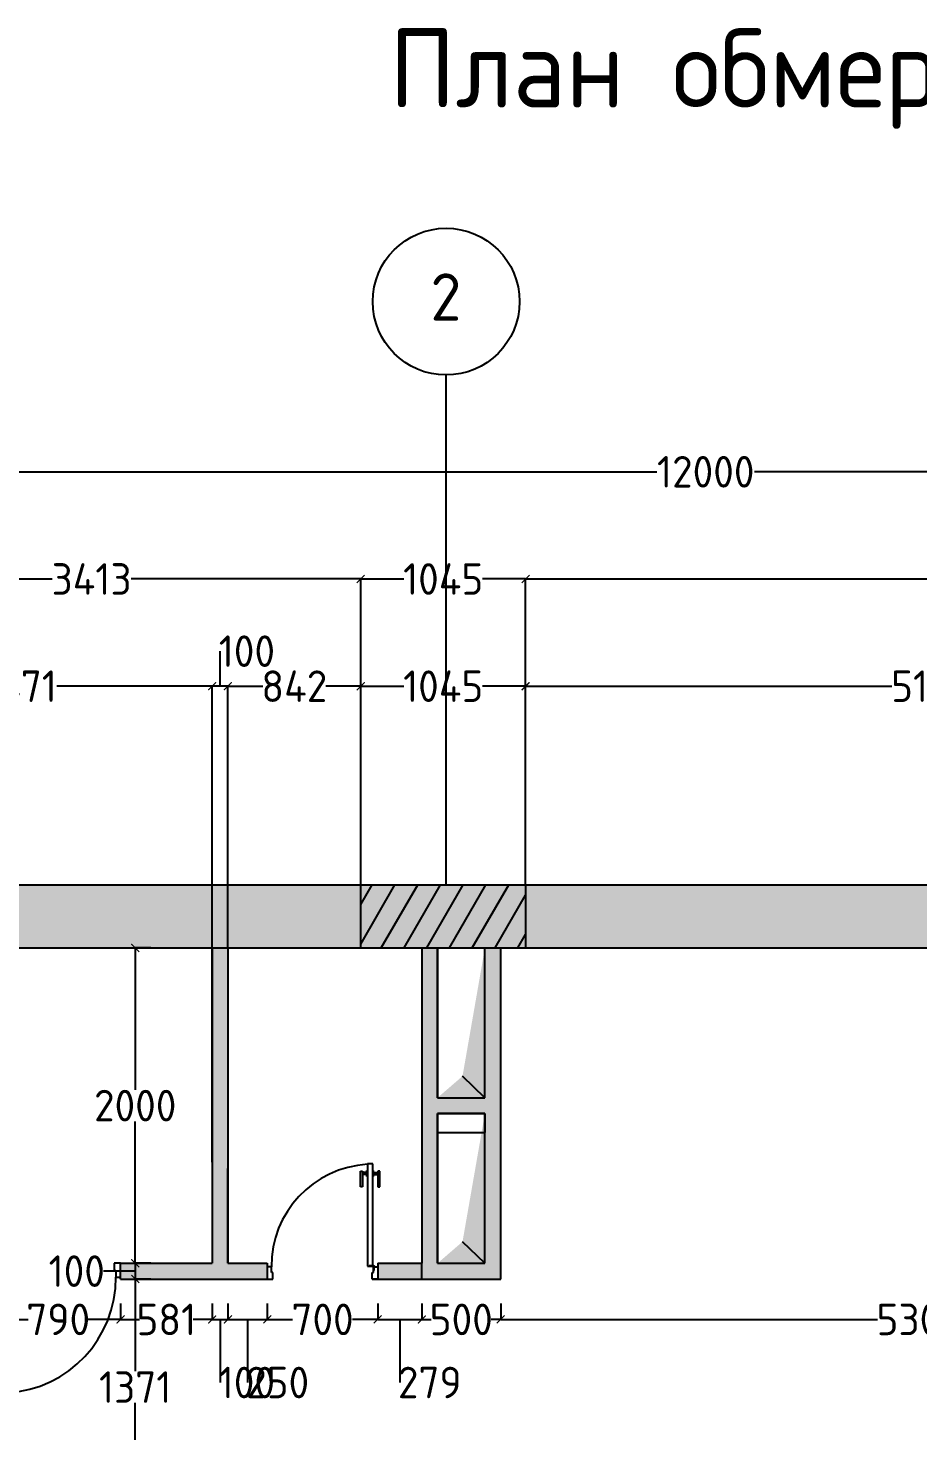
# Model space of a CAD drawing. Header units: inches. Extents: x -59797 to 874375, y -412711 to 5867.
# Drawn here: x 374699 to 380341, y -115668 to -106770 of the extents above; entities that cross this region are included whole.
import ezdxf

# ---------------------------------------------------------------- set-up
doc = ezdxf.new("R2010")
doc.units = ezdxf.units.IN
doc.header["$MEASUREMENT"] = 0
doc.layers.add('freecads.com', color=7, linetype='Continuous')
doc.styles.get("Standard").update_dxf_attribs({"font": 'GOST Common.ttf'})
doc.styles.add('{18b73a54-fa43-428c-adcb-c1c7bbdf2c84}', font='Simplex.shx')
doc.dimstyles.new('Copy of Standard', dxfattribs={"dimtxt": 120, "dimasz": 50, "dimexe": 0.18, "dimexo": 0.0625, "dimgap": 0.09, "dimtad": 0, "dimtih": 1, "dimtoh": 1, "dimdec": 0, "dimzin": 0, "dimdsep": 46, "dimtxsty": 'Standard', "dimblk": 'ARCHTICK', "dimcen": 0.09, "dimclrd": 250, "dimadec": 0, "dimazin": 0, "dimtfac": 1, "dimtdec": 0, "dimtofl": 0, "dimtmove": 0, "dimatfit": 3, "dimldrblk": 'ARCHTICK', "dimfxl": 100, "dimfxlon": 1, "dimtolj": 1, "dimtzin": 0, "dimarcsym": 0})

# ---------------------------------------------------------------- blocks, each defined once
blk = doc.blocks.new('Door')
at = {"layer": 'freecads.com'}
for p, q in [((80583, -19290), (80583, -19202)), ((80583, -19202), (80622, -19202)), ((80610, -19290), (80610, -19264)), ((80610, -19264), (80612, -19264)), ((80622, -19249), (80612, -19249)), ((80612, -19249), (80612, -19290)), ((80612, -19264), (80612, -19290)), ((80622, -19202), (80622, -19249)), ((81373, -19202), (81333, -19202)), ((81333, -19202), (81333, -19249)), ((81333, -19249), (81344, -19249)), ((81344, -19249), (81344, -19290)), ((81373, -19290), (81373, -19202)), ((80612, -19290), (80583, -19290)), ((80612, -19290), (80610, -19290)), ((80617, -19295), (80617, -20026)), ((80656, -19295), (80617, -19295)), ((80643, -19295), (80617, -19295)), ((80617, -19295), (80617, -19297)), ((80617, -19297), (80643, -19297)), ((80643, -19297), (80643, -19295)), ((80656, -20026), (80656, -19295)), ((81344, -19290), (81373, -19290)), ((80581, -19863), (80567, -19863)), ((80567, -19863), (80567, -19975)), ((80581, -19975), (80581, -19863)), ((80692, -19975), (80692, -19863)), ((80692, -19863), (80705, -19863)), ((80705, -19863), (80705, -19975)), ((80567, -19975), (80581, -19975)), ((80612, -19951), (80581, -19951)), ((80612, -19964), (80581, -19964)), ((80617, -19936), (80612, -19936)), ((80612, -19936), (80612, -19980)), ((80612, -19980), (80617, -19980)), ((80617, -19980), (80617, -19936)), ((80656, -19980), (80656, -19936)), ((80656, -19936), (80660, -19936)), ((80660, -19980), (80656, -19980)), ((80660, -19936), (80660, -19980)), ((80660, -19951), (80692, -19951)), ((80660, -19964), (80692, -19964)), ((80705, -19975), (80692, -19975)), ((80617, -20026), (80656, -20026))]:
    blk.add_line(p, q, dxfattribs=at)
blk.add_circle((80613, -19294), 5.27, dxfattribs=at)
blk.add_arc((80613, -19294), 731, 273.3966, 0.2994, dxfattribs=at)
blk = doc.blocks.new('_ArchTick')
at = {"color": 0, "linetype": 'ByBlock', "const_width": 0.15}
blk.add_lwpolyline([(-0.5, -0.5), (0.5, 0.5)], dxfattribs=at)
blk = doc.blocks.new('*D167')
at = {"color": 250, "lineweight": -2, "transparency": 16777216}
for p, q in [((375916.2, -110944.5), (375916.2, -110722.3)), ((375916.2, -110722.3), (375916.4, -110722.3)), ((375966.2, -110944.5), (375866.2, -110944.5))]:
    blk.add_line(p, q, dxfattribs=at)
at = {"color": 0, "lineweight": -2, "transparency": 16777216}
for p, q in [((375866.2, -111044.5), (375866.2, -110944.3)), ((375966.2, -111044.5), (375966.2, -110944.3))]:
    blk.add_line(p, q, dxfattribs=at)
at = {"layer": 'Defpoints', "color": 0, "transparency": 16777216}
for p in [(375866.2, -110944.5), (375866.2, -113964.5), (375966.2, -113964.5)]:
    blk.add_point(p, dxfattribs=at)
at = {"color": 250, "lineweight": -2, "transparency": 16777216, "xscale": 50, "yscale": 50, "zscale": 50, "rotation": 180}
blk.add_blockref('_ArchTick', (375866.2, -110944.5), dxfattribs=at)
at = {"color": 250, "lineweight": -2, "transparency": 16777216, "xscale": 50, "yscale": 50, "zscale": 50}
blk.add_blockref('_ArchTick', (375966.2, -110944.5), dxfattribs=at)
at = {"color": 0, "transparency": 16777216, "insert": (376086.5, -110722.3), "char_height": 200, "attachment_point": 5}
blk.add_mtext('\\A1;100', dxfattribs=at)
blk = doc.blocks.new('*D168')
at = {"color": 0, "lineweight": -2, "transparency": 16777216}
for p, q in [((373395.4, -113564.4), (373395.4, -110944.3)), ((375866.2, -113964.4), (375866.2, -110944.3))]:
    blk.add_line(p, q, dxfattribs=at)
at = {"color": 250, "lineweight": -2, "transparency": 16777216}
for p, q in [((373395.4, -110944.5), (374380.7, -110944.5)), ((375866.2, -110944.5), (374880.9, -110944.5))]:
    blk.add_line(p, q, dxfattribs=at)
at = {"layer": 'Defpoints', "color": 0, "transparency": 16777216}
for p in [(373395.4, -110944.5), (373395.4, -113564.5), (375866.2, -113964.5)]:
    blk.add_point(p, dxfattribs=at)
at = {"color": 250, "lineweight": -2, "transparency": 16777216, "xscale": 50, "yscale": 50, "zscale": 50, "rotation": 180}
blk.add_blockref('_ArchTick', (373395.4, -110944.5), dxfattribs=at)
at = {"color": 250, "lineweight": -2, "transparency": 16777216, "xscale": 50, "yscale": 50, "zscale": 50}
blk.add_blockref('_ArchTick', (375866.2, -110944.5), dxfattribs=at)
at = {"color": 0, "transparency": 16777216, "insert": (374630.8, -110944.5), "char_height": 200, "attachment_point": 5}
blk.add_mtext('\\A1;2471', dxfattribs=at)
blk = doc.blocks.new('*D171')
at = {"color": 0, "lineweight": -2, "transparency": 16777216}
for p, q in [((377853.6, -112204.4), (377853.6, -110264.3)), ((384303, -112204.4), (384303, -110264.3))]:
    blk.add_line(p, q, dxfattribs=at)
at = {"color": 250, "lineweight": -2, "transparency": 16777216}
for p, q in [((377853.6, -110264.5), (380798.2, -110264.5)), ((384303, -110264.5), (381358.4, -110264.5))]:
    blk.add_line(p, q, dxfattribs=at)
at = {"layer": 'Defpoints', "color": 0, "transparency": 16777216}
for p in [(377853.6, -110264.5), (377853.6, -112204.5), (384303, -112204.5)]:
    blk.add_point(p, dxfattribs=at)
at = {"color": 250, "lineweight": -2, "transparency": 16777216, "xscale": 50, "yscale": 50, "zscale": 50, "rotation": 180}
blk.add_blockref('_ArchTick', (377853.6, -110264.5), dxfattribs=at)
at = {"color": 250, "lineweight": -2, "transparency": 16777216, "xscale": 50, "yscale": 50, "zscale": 50}
blk.add_blockref('_ArchTick', (384303, -110264.5), dxfattribs=at)
at = {"color": 0, "transparency": 16777216, "insert": (381078.3, -110264.5), "char_height": 200, "attachment_point": 5}
blk.add_mtext('\\A1;6449', dxfattribs=at)
blk = doc.blocks.new('*D172')
at = {"color": 0, "lineweight": -2, "transparency": 16777216}
for p, q in [((376808.3, -112204.4), (376808.3, -110264.3)), ((377853.6, -112204.4), (377853.6, -110264.3))]:
    blk.add_line(p, q, dxfattribs=at)
at = {"color": 250, "lineweight": -2, "transparency": 16777216}
for p, q in [((376808.3, -110264.5), (377080.9, -110264.5)), ((377853.6, -110264.5), (377581.1, -110264.5))]:
    blk.add_line(p, q, dxfattribs=at)
at = {"layer": 'Defpoints', "color": 0, "transparency": 16777216}
for p in [(376808.3, -110264.5), (376808.3, -112204.5), (377853.6, -112204.5)]:
    blk.add_point(p, dxfattribs=at)
at = {"color": 250, "lineweight": -2, "transparency": 16777216, "xscale": 50, "yscale": 50, "zscale": 50, "rotation": 180}
blk.add_blockref('_ArchTick', (376808.3, -110264.5), dxfattribs=at)
at = {"color": 250, "lineweight": -2, "transparency": 16777216, "xscale": 50, "yscale": 50, "zscale": 50}
blk.add_blockref('_ArchTick', (377853.6, -110264.5), dxfattribs=at)
at = {"color": 0, "transparency": 16777216, "insert": (377331, -110264.5), "char_height": 200, "attachment_point": 5}
blk.add_mtext('\\A1;1045', dxfattribs=at)
blk = doc.blocks.new('*D173')
at = {"color": 0, "lineweight": -2, "transparency": 16777216}
for p, q in [((373395.4, -112204.4), (373395.4, -110264.3)), ((376808.3, -112204.4), (376808.3, -110264.3))]:
    blk.add_line(p, q, dxfattribs=at)
at = {"color": 250, "lineweight": -2, "transparency": 16777216}
for p, q in [((373395.4, -110264.5), (374851.8, -110264.5)), ((376808.3, -110264.5), (375352, -110264.5))]:
    blk.add_line(p, q, dxfattribs=at)
at = {"layer": 'Defpoints', "color": 0, "transparency": 16777216}
for p in [(373395.4, -110264.5), (373395.4, -112204.5), (376808.3, -112204.5)]:
    blk.add_point(p, dxfattribs=at)
at = {"color": 250, "lineweight": -2, "transparency": 16777216, "xscale": 50, "yscale": 50, "zscale": 50, "rotation": 180}
blk.add_blockref('_ArchTick', (373395.4, -110264.5), dxfattribs=at)
at = {"color": 250, "lineweight": -2, "transparency": 16777216, "xscale": 50, "yscale": 50, "zscale": 50}
blk.add_blockref('_ArchTick', (376808.3, -110264.5), dxfattribs=at)
at = {"color": 0, "transparency": 16777216, "insert": (375101.9, -110264.5), "char_height": 200, "attachment_point": 5}
blk.add_mtext('\\A1;3413', dxfattribs=at)
blk = doc.blocks.new('*D175')
at = {"color": 0, "lineweight": -2, "transparency": 16777216}
for p, q in [((372995.4, -112204.4), (372995.4, -109584.3)), ((384995.4, -112204.4), (384995.4, -109584.3))]:
    blk.add_line(p, q, dxfattribs=at)
at = {"color": 250, "lineweight": -2, "transparency": 16777216}
for p, q in [((372995.4, -109584.5), (378685.3, -109584.5)), ((384995.4, -109584.5), (379305.5, -109584.5))]:
    blk.add_line(p, q, dxfattribs=at)
at = {"layer": 'Defpoints', "color": 0, "transparency": 16777216}
for p in [(372995.4, -109584.5), (372995.4, -112204.5), (384995.4, -112204.5)]:
    blk.add_point(p, dxfattribs=at)
at = {"color": 250, "lineweight": -2, "transparency": 16777216, "xscale": 50, "yscale": 50, "zscale": 50, "rotation": 180}
blk.add_blockref('_ArchTick', (372995.4, -109584.5), dxfattribs=at)
at = {"color": 250, "lineweight": -2, "transparency": 16777216, "xscale": 50, "yscale": 50, "zscale": 50}
blk.add_blockref('_ArchTick', (384995.4, -109584.5), dxfattribs=at)
at = {"color": 0, "transparency": 16777216, "insert": (378995.4, -109584.5), "char_height": 200, "attachment_point": 5}
blk.add_mtext('\\A1;12000', dxfattribs=at)
blk = doc.blocks.new('*D215')
at = {"color": 0, "lineweight": -2, "transparency": 16777216}
for p, q in [((372995.3, -112204.5), (370375.2, -112204.5)), ((376808.3, -121004.5), (370375.2, -121004.5))]:
    blk.add_line(p, q, dxfattribs=at)
at = {"color": 250, "lineweight": -2, "transparency": 16777216}
for p, q in [((370375.4, -112204.5), (370375.4, -116504.4)), ((370375.4, -121004.5), (370375.4, -116704.6))]:
    blk.add_line(p, q, dxfattribs=at)
at = {"layer": 'Defpoints', "color": 0, "transparency": 16777216}
for p in [(370375.4, -112204.5), (372995.4, -112204.5), (376808.3, -121004.5)]:
    blk.add_point(p, dxfattribs=at)
at = {"color": 250, "lineweight": -2, "transparency": 16777216, "xscale": 50, "yscale": 50, "zscale": 50}
for p, rotation in [((370375.4, -112204.5), 90), ((370375.4, -121004.5), 270)]:
    blk.add_blockref('_ArchTick', p, dxfattribs=dict(at, rotation=rotation))
at = {"color": 0, "transparency": 16777216, "insert": (370375.4, -116604.5), "char_height": 200, "attachment_point": 5}
blk.add_mtext('\\A1;8800', dxfattribs=at)
blk = doc.blocks.new('*D216')
at = {"color": 0, "lineweight": -2, "transparency": 16777216}
for p, q in [((375966.2, -112604.4), (375966.2, -110944.3)), ((376808.3, -112604.4), (376808.3, -110944.3))]:
    blk.add_line(p, q, dxfattribs=at)
at = {"color": 250, "lineweight": -2, "transparency": 16777216}
for p, q in [((375966.2, -110944.5), (376187.2, -110944.5)), ((376808.3, -110944.5), (376587.3, -110944.5))]:
    blk.add_line(p, q, dxfattribs=at)
at = {"layer": 'Defpoints', "color": 0, "transparency": 16777216}
for p in [(376808.3, -110944.5), (375966.2, -112604.5), (376808.3, -112604.5)]:
    blk.add_point(p, dxfattribs=at)
at = {"color": 250, "lineweight": -2, "transparency": 16777216, "xscale": 50, "yscale": 50, "zscale": 50, "rotation": 180}
blk.add_blockref('_ArchTick', (375966.2, -110944.5), dxfattribs=at)
at = {"color": 250, "lineweight": -2, "transparency": 16777216, "xscale": 50, "yscale": 50, "zscale": 50}
blk.add_blockref('_ArchTick', (376808.3, -110944.5), dxfattribs=at)
at = {"color": 0, "transparency": 16777216, "insert": (376387.2, -110944.5), "char_height": 200, "attachment_point": 5}
blk.add_mtext('\\A1;842', dxfattribs=at)
blk = doc.blocks.new('*D221')
at = {"color": 0, "lineweight": -2, "transparency": 16777216}
for p, q in [((375478.5, -112604.5), (375378.3, -112604.5)), ((375478.5, -114604.5), (375378.3, -114604.5))]:
    blk.add_line(p, q, dxfattribs=at)
at = {"color": 250, "lineweight": -2, "transparency": 16777216}
for p, q in [((375378.5, -112604.5), (375378.5, -113504.4)), ((375378.5, -114604.5), (375378.5, -113704.6))]:
    blk.add_line(p, q, dxfattribs=at)
at = {"layer": 'Defpoints', "color": 0, "transparency": 16777216}
for p in [(375966.2, -112604.5), (375378.5, -114604.5), (375966.2, -114604.5)]:
    blk.add_point(p, dxfattribs=at)
at = {"color": 250, "lineweight": -2, "transparency": 16777216, "xscale": 50, "yscale": 50, "zscale": 50}
for p, rotation in [((375378.5, -112604.5), 90), ((375378.5, -114604.5), 270)]:
    blk.add_blockref('_ArchTick', p, dxfattribs=dict(at, rotation=rotation))
at = {"color": 0, "transparency": 16777216, "insert": (375378.5, -113604.5), "char_height": 200, "attachment_point": 5}
blk.add_mtext('\\A1;2000', dxfattribs=at)
blk = doc.blocks.new('*D222')
at = {"color": 0, "lineweight": -2, "transparency": 16777216}
for p, q in [((375478.5, -114604.5), (375378.3, -114604.5)), ((375478.5, -114704.5), (375378.3, -114704.5))]:
    blk.add_line(p, q, dxfattribs=at)
at = {"color": 250, "lineweight": -2, "transparency": 16777216}
for p, q in [((375378.5, -114604.5), (375378.5, -114704.5)), ((375178.2, -114654.5), (375178.1, -114654.5)), ((375378.5, -114654.5), (375178.2, -114654.5))]:
    blk.add_line(p, q, dxfattribs=at)
at = {"layer": 'Defpoints', "color": 0, "transparency": 16777216}
for p in [(375966.2, -114604.5), (375378.5, -114704.5), (375866.2, -114704.5)]:
    blk.add_point(p, dxfattribs=at)
at = {"color": 250, "lineweight": -2, "transparency": 16777216, "xscale": 50, "yscale": 50, "zscale": 50}
for p, rotation in [((375378.5, -114604.5), 90), ((375378.5, -114704.5), 270)]:
    blk.add_blockref('_ArchTick', p, dxfattribs=dict(at, rotation=rotation))
at = {"color": 0, "transparency": 16777216, "insert": (375008, -114654.5), "char_height": 200, "attachment_point": 5}
blk.add_mtext('\\A1;100', dxfattribs=at)
blk = doc.blocks.new('*D223')
at = {"color": 0, "lineweight": -2, "transparency": 16777216}
for p, q in [((375478.5, -114704.5), (375378.3, -114704.5)), ((375478.5, -116075.5), (375378.3, -116075.5))]:
    blk.add_line(p, q, dxfattribs=at)
at = {"color": 250, "lineweight": -2, "transparency": 16777216}
for p, q in [((375378.5, -114704.5), (375378.5, -115289.9)), ((375378.5, -116075.5), (375378.5, -115490.1))]:
    blk.add_line(p, q, dxfattribs=at)
at = {"layer": 'Defpoints', "color": 0, "transparency": 16777216}
for p in [(375866.2, -114704.5), (375378.5, -116075.5), (376295.4, -116075.5)]:
    blk.add_point(p, dxfattribs=at)
at = {"color": 250, "lineweight": -2, "transparency": 16777216, "xscale": 50, "yscale": 50, "zscale": 50}
for p, rotation in [((375378.5, -114704.5), 90), ((375378.5, -116075.5), 270)]:
    blk.add_blockref('_ArchTick', p, dxfattribs=dict(at, rotation=rotation))
at = {"color": 0, "transparency": 16777216, "insert": (375378.5, -115390), "char_height": 200, "attachment_point": 5}
blk.add_mtext('\\A1;1371', dxfattribs=at)
blk = doc.blocks.new('*D244')
at = {"color": 0, "lineweight": -2, "transparency": 16777216}
for p, q in [((374495.4, -114860.7), (374495.4, -114960.8)), ((375285.4, -114860.7), (375285.4, -114960.8))]:
    blk.add_line(p, q, dxfattribs=at)
at = {"color": 250, "lineweight": -2, "transparency": 16777216}
for p, q in [((374495.4, -114960.7), (374700.8, -114960.7)), ((375285.4, -114960.7), (375080, -114960.7))]:
    blk.add_line(p, q, dxfattribs=at)
at = {"layer": 'Defpoints', "color": 0, "transparency": 16777216}
for p in [(374495.4, -114704.5), (375285.4, -114704.5), (375285.4, -114960.7)]:
    blk.add_point(p, dxfattribs=at)
at = {"color": 250, "lineweight": -2, "transparency": 16777216, "xscale": 50, "yscale": 50, "zscale": 50, "rotation": 180}
blk.add_blockref('_ArchTick', (374495.4, -114960.7), dxfattribs=at)
at = {"color": 250, "lineweight": -2, "transparency": 16777216, "xscale": 50, "yscale": 50, "zscale": 50}
blk.add_blockref('_ArchTick', (375285.4, -114960.7), dxfattribs=at)
at = {"color": 0, "transparency": 16777216, "insert": (374890.4, -114960.7), "char_height": 200, "attachment_point": 5}
blk.add_mtext('\\A1;790', dxfattribs=at)
blk = doc.blocks.new('*D245')
at = {"color": 0, "lineweight": -2, "transparency": 16777216}
for p, q in [((375285.4, -114860.7), (375285.4, -114960.8)), ((375866.2, -114860.7), (375866.2, -114960.8))]:
    blk.add_line(p, q, dxfattribs=at)
at = {"color": 250, "lineweight": -2, "transparency": 16777216}
for p, q in [((375285.4, -114960.7), (375405.7, -114960.7)), ((375866.2, -114960.7), (375745.9, -114960.7))]:
    blk.add_line(p, q, dxfattribs=at)
at = {"layer": 'Defpoints', "color": 0, "transparency": 16777216}
for p in [(375866.2, -114604.5), (375285.4, -114704.5), (375866.2, -114960.7)]:
    blk.add_point(p, dxfattribs=at)
at = {"color": 250, "lineweight": -2, "transparency": 16777216, "xscale": 50, "yscale": 50, "zscale": 50, "rotation": 180}
blk.add_blockref('_ArchTick', (375285.4, -114960.7), dxfattribs=at)
at = {"color": 250, "lineweight": -2, "transparency": 16777216, "xscale": 50, "yscale": 50, "zscale": 50}
blk.add_blockref('_ArchTick', (375866.2, -114960.7), dxfattribs=at)
at = {"color": 0, "transparency": 16777216, "insert": (375575.8, -114960.7), "char_height": 200, "attachment_point": 5}
blk.add_mtext('\\A1;581', dxfattribs=at)
blk = doc.blocks.new('*D246')
at = {"color": 0, "lineweight": -2, "transparency": 16777216}
for p, q in [((375866.2, -114860.7), (375866.2, -114960.8)), ((375966.2, -114860.7), (375966.2, -114960.8))]:
    blk.add_line(p, q, dxfattribs=at)
at = {"color": 250, "lineweight": -2, "transparency": 16777216}
for p, q in [((375866.2, -114960.7), (375966.2, -114960.7)), ((375916.2, -114960.7), (375916.2, -115360.9)), ((375916.2, -115360.9), (375916.3, -115360.9))]:
    blk.add_line(p, q, dxfattribs=at)
at = {"layer": 'Defpoints', "color": 0, "transparency": 16777216}
for p in [(375866.2, -114604.5), (375966.2, -114604.5), (375966.2, -114960.7)]:
    blk.add_point(p, dxfattribs=at)
at = {"color": 250, "lineweight": -2, "transparency": 16777216, "xscale": 50, "yscale": 50, "zscale": 50, "rotation": 180}
blk.add_blockref('_ArchTick', (375866.2, -114960.7), dxfattribs=at)
at = {"color": 250, "lineweight": -2, "transparency": 16777216, "xscale": 50, "yscale": 50, "zscale": 50}
blk.add_blockref('_ArchTick', (375966.2, -114960.7), dxfattribs=at)
at = {"color": 0, "transparency": 16777216, "insert": (376086.4, -115360.9), "char_height": 200, "attachment_point": 5}
blk.add_mtext('\\A1;100', dxfattribs=at)
blk = doc.blocks.new('*D247')
at = {"color": 0, "lineweight": -2, "transparency": 16777216}
for p, q in [((375966.2, -114860.7), (375966.2, -114960.8)), ((376215.9, -114860.7), (376215.9, -114960.8))]:
    blk.add_line(p, q, dxfattribs=at)
at = {"color": 250, "lineweight": -2, "transparency": 16777216}
for p, q in [((375966.2, -114960.7), (376215.9, -114960.7)), ((376091, -114960.7), (376091, -115360.9)), ((376091, -115360.9), (376091.2, -115360.9))]:
    blk.add_line(p, q, dxfattribs=at)
at = {"layer": 'Defpoints', "color": 0, "transparency": 16777216}
for p in [(375966.2, -114604.5), (376215.9, -114704.5), (376215.9, -114960.7)]:
    blk.add_point(p, dxfattribs=at)
at = {"color": 250, "lineweight": -2, "transparency": 16777216, "xscale": 50, "yscale": 50, "zscale": 50, "rotation": 180}
blk.add_blockref('_ArchTick', (375966.2, -114960.7), dxfattribs=at)
at = {"color": 250, "lineweight": -2, "transparency": 16777216, "xscale": 50, "yscale": 50, "zscale": 50}
blk.add_blockref('_ArchTick', (376215.9, -114960.7), dxfattribs=at)
at = {"color": 0, "transparency": 16777216, "insert": (376281.3, -115360.9), "char_height": 200, "attachment_point": 5}
blk.add_mtext('\\A1;250', dxfattribs=at)
blk = doc.blocks.new('*D248')
at = {"color": 0, "lineweight": -2, "transparency": 16777216}
for p, q in [((376215.9, -114860.7), (376215.9, -114960.8)), ((376915.9, -114860.7), (376915.9, -114960.8))]:
    blk.add_line(p, q, dxfattribs=at)
at = {"color": 250, "lineweight": -2, "transparency": 16777216}
for p, q in [((376215.9, -114960.7), (376376.3, -114960.7)), ((376915.9, -114960.7), (376755.6, -114960.7))]:
    blk.add_line(p, q, dxfattribs=at)
at = {"layer": 'Defpoints', "color": 0, "transparency": 16777216}
for p in [(376215.9, -114704.5), (376915.9, -114704.5), (376915.9, -114960.7)]:
    blk.add_point(p, dxfattribs=at)
at = {"color": 250, "lineweight": -2, "transparency": 16777216, "xscale": 50, "yscale": 50, "zscale": 50, "rotation": 180}
blk.add_blockref('_ArchTick', (376215.9, -114960.7), dxfattribs=at)
at = {"color": 250, "lineweight": -2, "transparency": 16777216, "xscale": 50, "yscale": 50, "zscale": 50}
blk.add_blockref('_ArchTick', (376915.9, -114960.7), dxfattribs=at)
at = {"color": 0, "transparency": 16777216, "insert": (376565.9, -114960.7), "char_height": 200, "attachment_point": 5}
blk.add_mtext('\\A1;700', dxfattribs=at)
blk = doc.blocks.new('*D249')
at = {"color": 0, "lineweight": -2, "transparency": 16777216}
for p, q in [((376915.9, -114860.7), (376915.9, -114960.8)), ((377195.4, -114860.7), (377195.4, -114960.8))]:
    blk.add_line(p, q, dxfattribs=at)
at = {"color": 250, "lineweight": -2, "transparency": 16777216}
for p, q in [((376915.9, -114960.7), (377195.4, -114960.7)), ((377055.7, -114960.7), (377055.7, -115360.9)), ((377055.7, -115360.9), (377055.8, -115360.9))]:
    blk.add_line(p, q, dxfattribs=at)
at = {"layer": 'Defpoints', "color": 0, "transparency": 16777216}
for p in [(376915.9, -114704.5), (377195.4, -114704.5), (377195.4, -114960.7)]:
    blk.add_point(p, dxfattribs=at)
at = {"color": 250, "lineweight": -2, "transparency": 16777216, "xscale": 50, "yscale": 50, "zscale": 50, "rotation": 180}
blk.add_blockref('_ArchTick', (376915.9, -114960.7), dxfattribs=at)
at = {"color": 250, "lineweight": -2, "transparency": 16777216, "xscale": 50, "yscale": 50, "zscale": 50}
blk.add_blockref('_ArchTick', (377195.4, -114960.7), dxfattribs=at)
at = {"color": 0, "transparency": 16777216, "insert": (377245.9, -115360.9), "char_height": 200, "attachment_point": 5}
blk.add_mtext('\\A1;279', dxfattribs=at)
blk = doc.blocks.new('*D250')
at = {"color": 0, "lineweight": -2, "transparency": 16777216}
for p, q in [((377195.4, -114860.7), (377195.4, -114960.8)), ((377695.4, -114860.7), (377695.4, -114960.8))]:
    blk.add_line(p, q, dxfattribs=at)
at = {"color": 250, "lineweight": -2, "transparency": 16777216}
for p, q in [((377195.4, -114960.7), (377255.3, -114960.7)), ((377695.4, -114960.7), (377635.5, -114960.7))]:
    blk.add_line(p, q, dxfattribs=at)
at = {"layer": 'Defpoints', "color": 0, "transparency": 16777216}
for p in [(377195.4, -114704.5), (377695.4, -114704.5), (377695.4, -114960.7)]:
    blk.add_point(p, dxfattribs=at)
at = {"color": 250, "lineweight": -2, "transparency": 16777216, "xscale": 50, "yscale": 50, "zscale": 50, "rotation": 180}
blk.add_blockref('_ArchTick', (377195.4, -114960.7), dxfattribs=at)
at = {"color": 250, "lineweight": -2, "transparency": 16777216, "xscale": 50, "yscale": 50, "zscale": 50}
blk.add_blockref('_ArchTick', (377695.4, -114960.7), dxfattribs=at)
at = {"color": 0, "transparency": 16777216, "insert": (377445.4, -114960.7), "char_height": 200, "attachment_point": 5}
blk.add_mtext('\\A1;500', dxfattribs=at)
blk = doc.blocks.new('*D251')
at = {"color": 0, "lineweight": -2, "transparency": 16777216}
for p, q in [((377695.4, -114860.7), (377695.4, -114960.8)), ((382995.4, -114860.7), (382995.4, -114960.8))]:
    blk.add_line(p, q, dxfattribs=at)
at = {"color": 250, "lineweight": -2, "transparency": 16777216}
for p, q in [((377695.4, -114960.7), (380085.3, -114960.7)), ((382995.4, -114960.7), (380605.5, -114960.7))]:
    blk.add_line(p, q, dxfattribs=at)
at = {"layer": 'Defpoints', "color": 0, "transparency": 16777216}
for p in [(382995.4, -114343.8), (377695.4, -114704.5), (382995.4, -114960.7)]:
    blk.add_point(p, dxfattribs=at)
at = {"color": 250, "lineweight": -2, "transparency": 16777216, "xscale": 50, "yscale": 50, "zscale": 50, "rotation": 180}
blk.add_blockref('_ArchTick', (377695.4, -114960.7), dxfattribs=at)
at = {"color": 250, "lineweight": -2, "transparency": 16777216, "xscale": 50, "yscale": 50, "zscale": 50}
blk.add_blockref('_ArchTick', (382995.4, -114960.7), dxfattribs=at)
at = {"color": 0, "transparency": 16777216, "insert": (380345.4, -114960.7), "char_height": 200, "attachment_point": 5}
blk.add_mtext('\\A1;5300', dxfattribs=at)
blk = doc.blocks.new('*D310')
at = {"color": 0, "lineweight": -2, "transparency": 16777216}
for p, q in [((376808.3, -112604.4), (376808.3, -110944.3)), ((377853.6, -112204.4), (377853.6, -110944.3))]:
    blk.add_line(p, q, dxfattribs=at)
at = {"color": 250, "lineweight": -2, "transparency": 16777216}
for p, q in [((376808.3, -110944.5), (377080.9, -110944.5)), ((377853.6, -110944.5), (377581.1, -110944.5))]:
    blk.add_line(p, q, dxfattribs=at)
at = {"layer": 'Defpoints', "color": 0, "transparency": 16777216}
for p in [(377853.6, -110944.5), (377853.6, -112204.5), (376808.3, -112604.5)]:
    blk.add_point(p, dxfattribs=at)
at = {"color": 250, "lineweight": -2, "transparency": 16777216, "xscale": 50, "yscale": 50, "zscale": 50, "rotation": 180}
blk.add_blockref('_ArchTick', (376808.3, -110944.5), dxfattribs=at)
at = {"color": 250, "lineweight": -2, "transparency": 16777216, "xscale": 50, "yscale": 50, "zscale": 50}
blk.add_blockref('_ArchTick', (377853.6, -110944.5), dxfattribs=at)
at = {"color": 0, "transparency": 16777216, "insert": (377331, -110944.5), "char_height": 200, "attachment_point": 5}
blk.add_mtext('\\A1;1045', dxfattribs=at)
blk = doc.blocks.new('*D311')
at = {"color": 0, "lineweight": -2, "transparency": 16777216}
for p, q in [((377853.6, -112204.4), (377853.6, -110944.3)), ((382995.4, -112604.4), (382995.4, -110944.3))]:
    blk.add_line(p, q, dxfattribs=at)
at = {"color": 250, "lineweight": -2, "transparency": 16777216}
for p, q in [((377853.6, -110944.5), (380174.4, -110944.5)), ((382995.4, -110944.5), (380674.6, -110944.5))]:
    blk.add_line(p, q, dxfattribs=at)
at = {"layer": 'Defpoints', "color": 0, "transparency": 16777216}
for p in [(382995.4, -110944.5), (377853.6, -112204.5), (382995.4, -112604.5)]:
    blk.add_point(p, dxfattribs=at)
at = {"color": 250, "lineweight": -2, "transparency": 16777216, "xscale": 50, "yscale": 50, "zscale": 50, "rotation": 180}
blk.add_blockref('_ArchTick', (377853.6, -110944.5), dxfattribs=at)
at = {"color": 250, "lineweight": -2, "transparency": 16777216, "xscale": 50, "yscale": 50, "zscale": 50}
blk.add_blockref('_ArchTick', (382995.4, -110944.5), dxfattribs=at)
at = {"color": 0, "transparency": 16777216, "insert": (380424.5, -110944.5), "char_height": 200, "attachment_point": 5}
blk.add_mtext('\\A1;5142', dxfattribs=at)

msp = doc.modelspace()

# ---------------------------------------------------------------- hatches: boundary and pattern name
at = {"true_color": 0x939598}
h = msp.add_hatch(color=252, dxfattribs=at)
h.dxf.hatch_style = 1
h.paths.add_polyline_path([(373395.4, -112604.5), (373395.4, -112204.5), (372995.4, -112204.5), (372995.4, -115170.9), (373106.3, -115170.9), (373395.4, -115170.9)])
h.paths.add_polyline_path([(376808.3, -112204.5), (373395.4, -112204.5), (373395.4, -112604.5), (376808.3, -112604.5)])
h.paths.add_polyline_path([(373395.4, -116170.9), (372995.4, -116170.9), (372995.4, -118504.5), (376895.4, -118504.5), (376895.4, -120604.5), (377295.4, -120604.5), (377295.4, -116204.5), (377195.4, -116204.5), (377195.4, -118104.5), (373395.4, -118104.5), (373395.4, -116354.5)])
h.paths.add_polyline_path([(383282.9, -120604.5), (377853.6, -120604.5), (377853.6, -121004.5), (383282.9, -121004.5)])
h.paths.add_polyline_path([(385795.4, -120604.5), (385395.4, -120604.5), (384730.3, -120604.5), (384328.3, -120604.5), (384328.3, -121004.5), (385795.4, -121004.5)])
h.paths.add_polyline_path([(385395.4, -115804.5), (384395.4, -115804.5), (384395.4, -116204.5), (385395.4, -116204.5)])
h.paths.add_polyline_path([(383395.4, -115343.8), (383284.5, -115343.8), (382995.4, -115343.8), (382995.4, -116104.5), (382995.4, -116204.5), (383395.4, -116204.5), (383395.4, -115804.5)])
h.paths.add_polyline_path([(374495.4, -114616.7), (374495.4, -114604.5), (373795.4, -114604.5), (373795.4, -114704.5), (374495.4, -114704.5)])
h = msp.add_hatch(color=252, dxfattribs=at)
h.dxf.hatch_style = 1
h.paths.add_polyline_path([(377853.6, -112204.5), (376895.4, -112204.5), (376808.3, -112204.5), (376808.3, -112604.5), (376895.4, -112604.5), (377853.6, -112604.5)])
at = {"true_color": 0x636466}
h = msp.add_hatch(dxfattribs=at)
h.set_pattern_fill('ANSI31', color=251, scale=1000, angle=15)
h.set_pattern_definition([(60, (373389.02, -95502.01), (-108.2532, 62.5), [])])
h.paths.add_polyline_path([(377853.6, -112204.5), (376895.4, -112204.5), (376808.3, -112204.5), (376808.3, -112604.5), (376895.4, -112604.5), (377853.6, -112604.5)])
at = {"true_color": 0x939598}
h = msp.add_hatch(color=252, dxfattribs=at)
h.dxf.hatch_style = 1
h.paths.add_polyline_path([(377853.6, -112204.5), (377853.6, -112604.5), (382995.4, -112604.5), (382995.4, -112902.3), (383395.4, -112902.3), (383395.4, -112604.5), (384303, -112604.5), (384303, -112204.5)])
at = {"true_color": 0x939598, "transparency": 33554687}
h = msp.add_hatch(color=252, dxfattribs=at)
h.dxf.hatch_style = 1
h.paths.add_polyline_path([(377695.4, -112604.5), (377595.4, -112604.5), (377595.4, -113554.5), (377295.4, -113554.5), (377295.4, -112604.5), (377195.4, -112604.5), (377195.4, -114604.5), (377195.4, -114704.5), (377295.4, -114704.5), (377695.4, -114704.5)])
h.paths.add_polyline_path([(377595.4, -113654.5), (377595.4, -113775.8), (377595.4, -114604.5), (377295.4, -114604.5), (377295.4, -113654.5)], flags=16)
h.paths.add_polyline_path([(373795.4, -112604.5), (373695.4, -112604.5), (373695.4, -114604.5), (373395.4, -114604.5), (373395.4, -114704.5), (373795.4, -114704.5)])
h.paths.add_polyline_path([(373695.4, -113604.5), (373395.4, -113604.5), (373395.4, -113654.5), (373695.4, -113654.5)], flags=17)
h.paths.add_polyline_path([(373695.4, -113654.5), (373395.4, -113654.5), (373395.4, -113704.5), (373695.4, -113704.5)], flags=17)
at = {"true_color": 0x939598}
h = msp.add_hatch(color=252, dxfattribs=at)
h.dxf.hatch_style = 1
h.paths.add_polyline_path([(375966.2, -112604.5), (375866.2, -112604.5), (375866.2, -114604.5), (375285.4, -114604.5), (375285.4, -114704.5), (375866.2, -114704.5), (376215.9, -114704.5), (376215.9, -114604.5), (375966.2, -114604.5), (375966.2, -114004.5)])
h.paths.add_polyline_path([(376915.9, -114604.5), (376915.9, -114704.5), (377195.4, -114704.5), (377195.4, -114604.5)])
at = {"true_color": 0x000000, "transparency": 33554687}
h = msp.add_hatch(color=18, dxfattribs=at)
h.dxf.hatch_style = 1
h.paths.add_polyline_path([(377595.4, -112604.5), (377453.5, -113417.9), (377595.4, -113554.5)])
h.paths.add_polyline_path([(377453.5, -113417.9), (377295.4, -113554.5), (377595.4, -113554.5)])
h = msp.add_hatch(color=18, dxfattribs=at)
h.dxf.hatch_style = 1
h.paths.add_polyline_path([(377595.4, -113654.5), (377453.5, -114467.9), (377595.4, -114604.5)])
h.paths.add_polyline_path([(377453.5, -114467.9), (377295.4, -114604.5), (377595.4, -114604.5)])
at = {"true_color": 0x939598}
h = msp.add_hatch(color=252, dxfattribs=at)
h.dxf.hatch_style = 1
h.paths.add_polyline_path([(375866.2, -114704.5), (375866.2, -114604.5), (375285.4, -114604.5), (375285.4, -114704.5)])

# ---------------------------------------------------------------- linework, layer by layer
at = {"color": 7}
for p, q in [((377349.7, -112204.5), (377349.7, -108970.5)), ((375866.2, -112604.5), (375866.2, -114604.5)), ((375866.2, -112604.5), (375866.2, -114604.5)), ((375966.2, -112604.5), (375966.2, -114604.5)), ((377595.4, -113554.5), (377453.5, -113417.9)), ((375966.2, -114604.5), (375966.2, -114004.5)), ((377595.4, -114604.5), (377453.5, -114467.9)), ((375966.2, -114604.5), (376215.9, -114604.5)), ((376215.9, -114604.5), (376215.9, -114704.5)), ((376915.9, -114604.5), (377195.4, -114604.5)), ((376915.9, -114604.5), (376915.9, -114704.5)), ((377195.4, -114704.5), (377195.4, -114604.5)), ((375866.2, -114704.5), (376251.1, -114704.5)), ((376880.9, -114704.5), (377195.4, -114704.5)), ((377195.4, -114704.5), (377295.4, -114704.5))]:
    msp.add_line(p, q, dxfattribs=at)
for p, q in [((372995.4, -112204.5), (376895.4, -112204.5)), ((376808.3, -112604.5), (376808.3, -112204.5)), ((376895.4, -112204.5), (384995.4, -112204.5)), ((377853.6, -112204.5), (377853.6, -112604.5)), ((373395.4, -112604.5), (376895.4, -112604.5)), ((376895.4, -112604.5), (382995.4, -112604.5)), ((377195.4, -112604.5), (377195.4, -114604.5)), ((377295.4, -112604.5), (377295.4, -113554.5)), ((377295.4, -113554.5), (377295.4, -112604.5)), ((377595.4, -113554.5), (377595.4, -112604.5)), ((377695.4, -114704.5), (377695.4, -112604.5)), ((377295.4, -113554.5), (377595.4, -113554.5)), ((377295.4, -113654.5), (377295.4, -114604.5)), ((377295.4, -114604.5), (377295.4, -113654.5)), ((377595.4, -114604.5), (377595.4, -113654.5)), ((377295.4, -113775.8), (377595.4, -113775.8)), ((375285.4, -114604.5), (375866.2, -114604.5)), ((375285.4, -114704.5), (375285.4, -114604.5)), ((377295.4, -114604.5), (377595.4, -114604.5)), ((375285.4, -114704.5), (375866.2, -114704.5)), ((377295.4, -114704.5), (377695.4, -114704.5))]:
    msp.add_line(p, q)
at = {"color": 7, "lineweight": 30}
for p, q in [((377295.4, -113654.5), (377595.4, -113654.5)), ((377295.4, -113654.5), (377295.4, -113775.8)), ((377595.4, -113654.5), (377595.4, -113775.8))]:
    msp.add_line(p, q, dxfattribs=at)
at = {"color": 7}
msp.add_circle((377349.7, -108505.3), 465.2, dxfattribs=at)
at = {"layer": 'freecads.com'}
for p, q in [((379055.4, -112604.5, 2040), (379085.4, -112604.5, 2040)), ((375285.4, -114604.5), (375245.9, -114604.5)), ((375245.9, -114604.5), (375245.9, -114651)), ((375285.4, -114692.3), (375285.4, -114604.5)), ((375245.9, -114651), (375256.4, -114651)), ((375256.4, -114651), (375256.4, -114692.3)), ((375256.4, -114692.3), (375285.4, -114692.3))]:
    msp.add_line(p, q, dxfattribs=at)
at = {"layer": 'freecads.com', "extrusion": (1.30967e-08, 1, 0)}
for p, q in [((379055.4, -112604.5, 1750), (379055.4, -112604.5, 2040)), ((379055.4, -112604.5, 2040), (379085.4, -112604.5, 2040)), ((379085.4, -112604.5, 150), (379085.4, -112604.5, 2040))]:
    msp.add_line(p, q, dxfattribs=at)
at = {"layer": 'freecads.com', "extrusion": (-1, 1.30967e-08, 0)}
msp.add_line((379055.4, -112604.5, 1750), (379055.4, -112604.5, 2040), dxfattribs=at)
at = {"layer": 'freecads.com', "extrusion": (1, -1.30967e-08, 0)}
msp.add_line((379085.4, -112604.5, 150), (379085.4, -112604.5, 2040), dxfattribs=at)
at = {"layer": 'freecads.com'}
msp.add_arc((374525.3, -114696.1), 731.2, 273.39659, 0.29944, dxfattribs=at)

# ---------------------------------------------------------------- block references
at = {"color": 7, "xscale": 0.8859387089320192, "yscale": 0.8859387089320192, "zscale": 0.8859387089320192, "rotation": 180}
msp.add_blockref('Door', (448307.4, -131716.7), dxfattribs=at)

# ---------------------------------------------------------------- texts
at = {"color": 7, "attachment_point": 1, "style": '{18b73a54-fa43-428c-adcb-c1c7bbdf2c84}'}
for s, width, insert, char_height in [('{\\fGOST Common|b0|i0|c204|p34; План обмерный 1 этажа\\fGOST Common|b0|i0|c0|p34;\\P                \\fGOST Common|b0|i0|c204|p34;М 1\\fGOST Common|b0|i0|c0|p34;:100}', 8308.347, (376684.6, -106773.5), 500), ('{\\fGOST Common|b0|i0|c0|p34;2}', 300, (377250.3, -108326.1), 300)]:
    msp.add_mtext_dynamic_manual_height_columns(s, width=width, gutter_width=11072.2, heights=[0], dxfattribs=dict(at, insert=insert, char_height=char_height))

# ---------------------------------------------------------------- dimensions: what is measured, and where the dimension line sits
at = {"color": 7}
for base, p1, p2, override, picture, middle in [((372995.4, -109584.5), (384995.4, -112204.5), (372995.4, -112204.5), {"dimtxt": 200, "dimfxl": 10000}, '*D175', (378995.4, -109584.5)), ((373395.4, -110264.5), (376808.3, -112204.5), (373395.4, -112204.5), {"dimtxt": 200, "dimtmove": 1, "dimfxl": 10000}, '*D173', (375101.9, -110264.5)), ((376808.3, -110264.5), (377853.6, -112204.5), (376808.3, -112204.5), {"dimtxt": 200, "dimtmove": 1, "dimfxl": 10000}, '*D172', (377331, -110264.5)), ((377853.6, -110264.5), (384303, -112204.5), (377853.6, -112204.5), {"dimtxt": 200, "dimtmove": 1, "dimfxl": 10000}, '*D171', (381078.3, -110264.5)), ((373395.4, -110944.5), (375866.2, -113964.5), (373395.4, -113564.5), {"dimtxt": 200, "dimtmove": 1, "dimfxl": 10000}, '*D168', (374630.8, -110944.5)), ((376808.3, -110944.5), (375966.2, -112604.5), (376808.3, -112604.5), {"dimtxt": 200, "dimfxl": 10000}, '*D216', (376387.2, -110944.5)), ((377853.6, -110944.5), (376808.3, -112604.5), (377853.6, -112204.5), {"dimtxt": 200, "dimtmove": 1, "dimfxl": 10000}, '*D310', (377331, -110944.5)), ((382995.4, -110944.5), (377853.6, -112204.5), (382995.4, -112604.5), {"dimtxt": 200, "dimtmove": 1, "dimfxl": 10000}, '*D311', (380424.5, -110944.5)), ((382995.4, -114960.7), (377695.4, -114704.5), (382995.4, -114343.8), {"dimtxt": 200, "dimtmove": 1}, '*D251', (380345.4, -114960.7)), ((375866.2, -114960.7), (375285.4, -114704.5), (375866.2, -114604.5), {"dimtxt": 200, "dimtmove": 1}, '*D245', (375575.8, -114960.7)), ((375966.2, -114960.7), (375866.2, -114604.5), (375966.2, -114604.5), {"dimtxt": 200, "dimtmove": 1}, '*D246', (375916.4, -115360.9)), ((376215.9, -114960.7), (375966.2, -114604.5), (376215.9, -114704.5), {"dimtxt": 200, "dimtmove": 1}, '*D247', (376091.3, -115360.9)), ((375285.4, -114960.7), (374495.4, -114704.5), (375285.4, -114704.5), {"dimtxt": 200, "dimtmove": 1}, '*D244', (374890.4, -114960.7)), ((376915.9, -114960.7), (376215.9, -114704.5), (376915.9, -114704.5), {"dimtxt": 200, "dimtmove": 1}, '*D248', (376565.9, -114960.7)), ((377195.4085, -114960.6692), (376915.9276, -114704.4831), (377195.4085, -114704.4831), {"dimtxt": 200, "dimtmove": 1}, '*D249', (377055.938, -115360.8942)), ((377695.4, -114960.7), (377195.4, -114704.5), (377695.4, -114704.5), {"dimtxt": 200, "dimtmove": 1}, '*D250', (377445.4, -114960.7))]:
    dim = msp.add_linear_dim(base=base, p1=p1, p2=p2, dimstyle='Copy of Standard', override=override, dxfattribs=at)
    dim.commit()
    dim.dimension.update_dxf_attribs({"geometry": picture, "text_midpoint": middle})
dim = msp.add_linear_dim(base=(375866.2, -110944.5), p1=(375966.2, -113964.5), p2=(375866.2, -113964.5), dimstyle='Copy of Standard', override={"dimtxt": 200, "dimtmove": 1}, dxfattribs=at)
dim.commit()
dim.dimension.update_dxf_attribs({"geometry": '*D167', "text_midpoint": (375916.5, -110722.3), "dimtype": 160})
for base, p1, p2, override, picture, middle in [((370375.4, -112204.5), (376808.3, -121004.5), (372995.4, -112204.5), {"dimtxt": 200, "dimfxl": 10000}, '*D215', (370375.4, -116604.5)), ((375378.5, -114604.5), (375966.2, -112604.5), (375966.2, -114604.5), {"dimtxt": 200}, '*D221', (375378.5, -113604.5)), ((375378.5, -114704.5), (375966.2, -114604.5), (375866.2, -114704.5), {"dimtxt": 200, "dimtmove": 1}, '*D222', (375178, -114654.5)), ((375378.5, -116075.5), (375866.2, -114704.5), (376295.4, -116075.5), {"dimtxt": 200, "dimtmove": 1}, '*D223', (375378.5, -115390))]:
    dim = msp.add_linear_dim(base=base, p1=p1, p2=p2, angle=90, dimstyle='Copy of Standard', override=override, dxfattribs=at)
    dim.commit()
    dim.dimension.update_dxf_attribs({"geometry": picture, "text_midpoint": middle})

doc.saveas('drawing.dxf')
